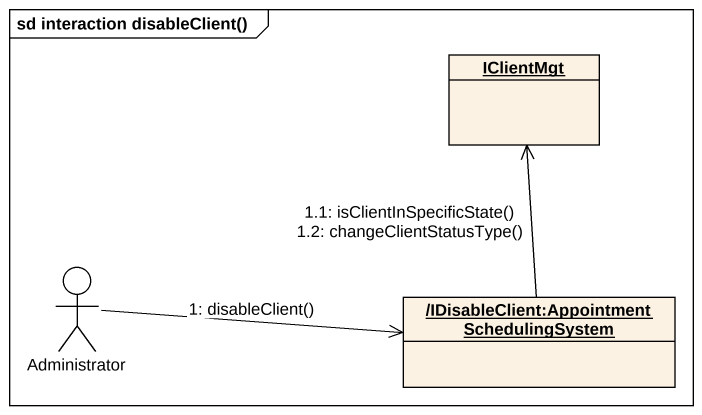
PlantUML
@startuml
mainframe sd interaction disableClient()
allowmixing
hide circle
hide empty members
object IClientMgt
actor Administrator
object "/IDisableClient:AppointmentSchedulingSystem" as IDisableClient
Administrator -right-> IDisableClient : 1: disableClient()
IDisableClient -up-> IClientMgt : 1.1: isClientInSpecificState()\n1.2: changeClientStatusType()
@enduml
